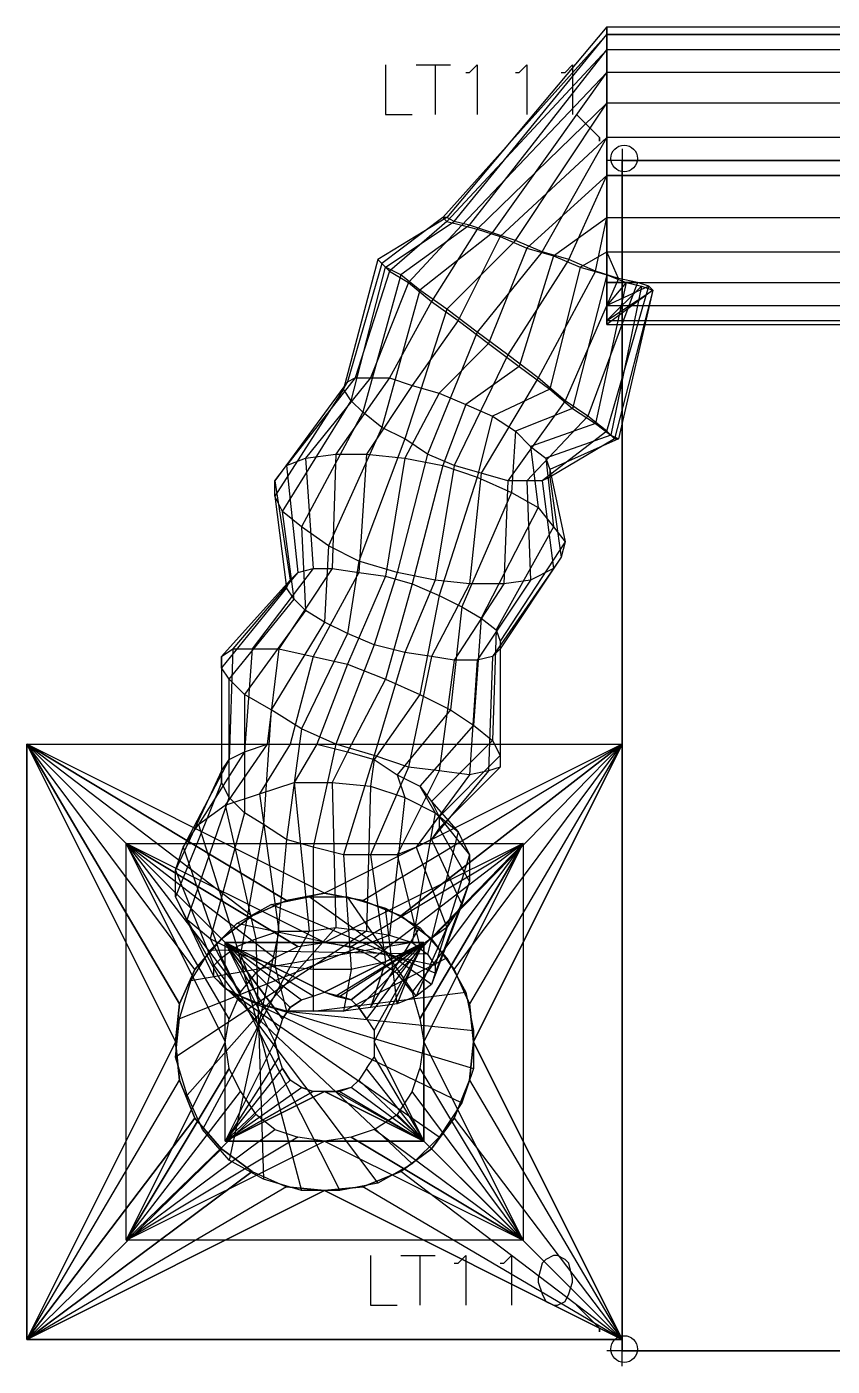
# Model space of a CAD drawing. Header units: metres. Extents: x 114 to 218, y 8 to 180.
# Drawn here: x 190.69 to 193.94, y 120.23 to 125.63 of the extents above; entities that cross this region are included whole.
import ezdxf

# ---------------------------------------------------------------- set-up
doc = ezdxf.new("R2010")
doc.units = ezdxf.units.M
doc.header["$MEASUREMENT"] = 0
for name, color, linetype in [('E-LIGHT', 7, 'Continuous'), ('E-LIGHT-CLRANCE', 7, 'Continuous'), ('E-TFP-LIGHT', 7, 'Continuous'), ('M-SA2S-ADist', 7, 'Continuous'), ('M-SA2S-Flex', 7, 'Continuous'), ('M-SA2S-Round', 7, 'Continuous')]:
    doc.layers.add(name, color=color, linetype=linetype)

msp = doc.modelspace()

# ---------------------------------------------------------------- linework, layer by layer
at = {"layer": 'E-LIGHT', "color": 5, "true_color": 0x0000ff}
for points in [[(195.4914, 120.2953), (193.0919, 120.2953), (193.0919, 125.0944), (195.4914, 125.0944), (193.0919, 125.0944), (193.0919, 120.2953), (195.4914, 120.2953)], [(193.0919, 125.0944), (193.0919, 125.0944)], [(193.0919, 125.0944), (193.0919, 125.0944)], [(193.0919, 120.2953), (193.0919, 120.2953)], [(193.0919, 120.2953), (193.0919, 120.2953)]]:
    msp.add_lwpolyline(points, dxfattribs=at)
at = {"layer": 'E-LIGHT-CLRANCE', "color": 150, "true_color": 0x007fff}
for points in [[(195.4914, 120.2953), (193.0919, 120.2953), (193.0919, 125.0944), (195.4914, 125.0944), (193.0919, 125.0944), (193.0919, 120.2953), (195.4914, 120.2953)], [(193.0919, 125.0944), (193.0919, 125.0944)], [(193.0919, 125.0944), (193.0919, 125.0944)], [(193.0919, 120.2953), (193.0919, 120.2953)], [(193.0919, 120.2953), (193.0919, 120.2953)]]:
    msp.add_lwpolyline(points, dxfattribs=at)
at = {"layer": 'E-TFP-LIGHT', "color": 5, "true_color": 0x0000ff}
for points in [[(192.1382, 125.479), (192.1382, 125.279), (192.2459, 125.279)], [(192.2613, 125.479), (192.3997, 125.479)], [(192.3382, 125.479), (192.3382, 125.279)], [(192.4612, 125.4482), (192.4766, 125.4482), (192.5074, 125.479), (192.5074, 125.279)], [(192.6612, 125.4482), (192.6766, 125.4482), (192.7073, 125.479), (192.7073, 125.279)], [(192.8458, 125.4482), (192.8612, 125.4482), (192.8919, 125.479), (192.8919, 125.279)], [(192.9996, 125.1867), (192.9073, 125.279)], [(192.9996, 125.1867), (192.9996, 125.1713), (192.9996, 125.1713), (192.9996, 125.1867), (192.9996, 125.1867)], [(193.0919, 125.1406), (193.0919, 125.0944), (193.138, 125.0944)], [(193.0919, 125.0329), (193.0919, 125.0944), (193.0303, 125.0944)], [(193.0919, 125.0944), (193.0919, 125.0944)], [(193.0919, 125.0944), (193.0919, 125.0944)], [(193.138, 125.0944), (193.138, 125.0944)], [(192.0767, 120.6799), (192.0767, 120.4799), (192.1844, 120.4799)], [(192.1997, 120.6799), (192.3382, 120.6799)], [(192.2766, 120.6799), (192.2766, 120.4799)], [(192.4151, 120.6491), (192.4305, 120.6491), (192.4612, 120.6799), (192.4612, 120.4799)], [(192.5997, 120.6491), (192.6151, 120.6491), (192.6458, 120.6799), (192.6458, 120.4799)], [(192.815, 120.6799), (192.7842, 120.6645), (192.7689, 120.6491), (192.7535, 120.5876), (192.7535, 120.5722), (192.7689, 120.526), (192.7842, 120.4953), (192.815, 120.4799), (192.8304, 120.4799), (192.8612, 120.4953), (192.8765, 120.526), (192.8919, 120.5722), (192.8919, 120.5876), (192.8765, 120.6491), (192.8612, 120.6645), (192.8304, 120.6799), (192.815, 120.6799)], [(192.9996, 120.3876), (192.9073, 120.4799)], [(192.9996, 120.3876), (192.9996, 120.3722), (192.9996, 120.3722), (192.9996, 120.3876), (192.9996, 120.3876)], [(193.0919, 120.2338), (193.0919, 120.2953), (193.0303, 120.2953)], [(193.0919, 120.3415), (193.0919, 120.2953), (193.138, 120.2953)], [(193.0919, 120.2953), (193.0919, 120.2953)], [(193.0919, 120.2953), (193.0919, 120.2953)], [(193.138, 120.2953), (193.138, 120.2953)]]:
    msp.add_lwpolyline(points, dxfattribs=at)
for centre in [(193.0996, 125.1021), (193.0996, 120.303)]:
    msp.add_circle(centre, 0.0538, dxfattribs=at)
at = {"layer": 'M-SA2S-ADist', "color": 3, "true_color": 0x00ff00}
for points in [[(190.6923, 122.741), (190.6923, 120.3415), (193.0919, 120.3415), (190.6923, 120.3415), (190.6923, 122.741), (193.0919, 122.741), (193.0919, 120.3415)], [(191.8921, 122.1411), (190.6923, 122.741), (193.0919, 122.741), (191.8921, 122.1411)], [(190.6923, 122.741), (191.2922, 121.5412)], [(193.0919, 122.741), (192.492, 121.5412), (193.0919, 120.3415), (191.8921, 120.9414), (190.6923, 120.3415), (191.8921, 120.9414), (193.0919, 120.3415)], [(193.0919, 122.741), (191.8921, 122.1411), (190.6923, 122.741), (191.2922, 121.5412), (190.6923, 120.3415)], [(191.2922, 121.5412), (190.6923, 120.3415), (191.3076, 121.3874), (191.2922, 121.5412), (191.3076, 121.6951), (190.6923, 122.741), (191.7383, 122.1104), (191.8921, 122.1411), (192.0459, 122.1104), (193.0919, 122.741), (192.4766, 121.6951), (192.492, 121.5412), (192.4766, 121.3874), (193.0919, 120.3415)], [(191.3076, 121.6951), (191.3691, 121.8335), (190.6923, 122.741)], [(191.3691, 121.8335), (190.6923, 122.741), (191.3076, 121.6951)], [(191.7383, 122.1104), (190.6923, 122.741), (191.5999, 122.0488)], [(191.5999, 122.0488), (191.4768, 121.9566), (190.6923, 122.741), (191.5999, 122.0488)], [(191.4768, 121.9566), (190.6923, 122.741)], [(190.6923, 122.741), (190.6923, 122.741)], [(190.6923, 122.741), (190.6923, 122.741)], [(192.0459, 122.1104), (193.0919, 122.741)], [(192.4151, 121.8335), (192.3228, 121.9566), (192.1997, 122.0488), (193.0919, 122.741), (192.3228, 121.9566)], [(193.0919, 122.741), (192.1997, 122.0488)], [(192.4151, 121.8335), (193.0919, 122.741), (192.3228, 121.9566)], [(192.4766, 121.6951), (192.4151, 121.8335), (193.0919, 122.741)], [(193.0919, 122.741), (192.4766, 121.6951)], [(192.492, 121.5412), (193.0919, 122.741), (193.0919, 120.3415), (192.492, 121.5412)], [(193.0919, 122.741), (193.0919, 122.741)], [(193.0919, 122.741), (193.0919, 122.741)], [(191.4922, 121.5412), (191.0923, 120.7414), (191.0923, 122.3411), (191.4922, 121.5412)], [(191.8921, 121.9412), (191.0923, 122.3411), (192.692, 122.3411), (191.8921, 121.9412)], [(192.692, 120.7414), (191.0923, 120.7414), (191.0923, 122.3411), (192.692, 122.3411), (192.692, 120.7414)], [(191.5076, 121.4336), (191.4922, 121.5412), (191.5076, 121.6335), (191.0923, 122.3411), (191.5537, 121.7412), (191.5076, 121.6335)], [(191.5537, 121.7412), (191.6152, 121.8181), (191.0923, 122.3411), (191.6922, 121.8796), (191.6152, 121.8181)], [(191.6922, 121.8796), (191.7844, 121.9258), (191.0923, 122.3411)], [(191.6922, 121.8796), (191.6152, 121.8181), (191.0923, 122.3411), (191.6922, 121.8796), (191.7844, 121.9258), (191.8921, 121.9412), (191.0923, 122.3411), (191.7844, 121.9258), (191.8921, 121.9412)], [(191.5537, 121.7412), (191.5076, 121.6335), (191.0923, 122.3411), (191.5537, 121.7412), (191.6152, 121.8181)], [(191.0923, 122.3411), (191.4922, 121.5412), (191.5076, 121.6335)], [(191.0923, 122.3411), (191.0923, 122.3411)], [(191.0923, 122.3411), (191.0923, 122.3411)], [(191.8921, 121.9412), (191.9998, 121.9258), (192.692, 122.3411), (192.0921, 121.8796), (191.9998, 121.9258)], [(192.692, 122.3411), (191.8921, 121.9412), (191.9998, 121.9258)], [(192.0921, 121.8796), (191.9998, 121.9258), (192.692, 122.3411), (192.0921, 121.8796), (192.1844, 121.8181)], [(192.0921, 121.8796), (192.1844, 121.8181), (192.692, 122.3411), (192.2459, 121.7412), (192.1844, 121.8181)], [(192.2459, 121.7412), (192.1844, 121.8181), (192.692, 122.3411), (192.2459, 121.7412), (192.2766, 121.6335)], [(192.2459, 121.7412), (192.2766, 121.6335), (192.692, 122.3411)], [(192.292, 121.5412), (192.692, 122.3411), (192.2766, 121.6335), (192.292, 121.5412)], [(192.292, 121.5412), (192.692, 122.3411), (192.692, 120.7414), (192.292, 121.5412)], [(192.692, 122.3411), (192.692, 122.3411)], [(192.692, 122.3411), (192.692, 122.3411)], [(191.8921, 122.1411), (191.7383, 122.1104), (191.8921, 122.1411)], [(192.0459, 122.1104), (191.8921, 122.1411), (192.0459, 122.1104)], [(191.8921, 122.1411), (191.8921, 122.1411)], [(191.8921, 122.1411), (191.8921, 122.1411)], [(191.8921, 122.1411), (191.8921, 122.1411)], [(191.7383, 122.1104), (191.5999, 122.0488), (191.7383, 122.1104)], [(191.7383, 122.1104), (191.5999, 122.0488)], [(191.7383, 122.1104), (191.7383, 122.1104)], [(191.7383, 122.1104), (191.7383, 122.1104)], [(191.7383, 122.1104), (191.7383, 122.1104)], [(192.1997, 122.0488), (192.0459, 122.1104), (192.1997, 122.0488)], [(192.1997, 122.0488), (192.0459, 122.1104)], [(192.0459, 122.1104), (192.0459, 122.1104)], [(192.0459, 122.1104), (192.0459, 122.1104)], [(192.0459, 122.1104), (192.0459, 122.1104)], [(191.5999, 122.0488), (191.4768, 121.9566), (191.5999, 122.0488)], [(191.5999, 122.0488), (191.5999, 122.0488)], [(191.5999, 122.0488), (191.5999, 122.0488)], [(191.5999, 122.0488), (191.5999, 122.0488)], [(192.3228, 121.9566), (192.1997, 122.0488), (192.3228, 121.9566)], [(192.1997, 122.0488), (192.1997, 122.0488)], [(192.1997, 122.0488), (192.1997, 122.0488)], [(192.1997, 122.0488), (192.1997, 122.0488)], [(191.4768, 121.9566), (191.3691, 121.8335), (191.4768, 121.9566)], [(191.4768, 121.9566), (191.3691, 121.8335)], [(191.4768, 121.9566), (191.4768, 121.9566)], [(191.4768, 121.9566), (191.4768, 121.9566)], [(191.4768, 121.9566), (191.4768, 121.9566)], [(191.7075, 121.4797), (191.6922, 121.5412), (191.7075, 121.5874), (191.4922, 121.9412), (191.7229, 121.6335), (191.7075, 121.5874)], [(191.7229, 121.6335), (191.7537, 121.6797), (191.4922, 121.9412), (191.7998, 121.7104), (191.7537, 121.6797)], [(191.7998, 121.7104), (191.846, 121.7258), (191.4922, 121.9412)], [(191.4922, 121.1413), (192.292, 121.1413), (192.0921, 121.5412), (192.292, 121.9412), (191.8921, 121.7412), (191.4922, 121.9412), (191.6922, 121.5412), (191.4922, 121.1413), (191.8921, 121.3413), (192.292, 121.1413), (192.292, 121.9412), (191.4922, 121.9412)], [(192.292, 121.1413), (191.4922, 121.1413), (191.4922, 121.9412), (192.292, 121.9412), (192.292, 121.1413)], [(191.7075, 121.5874), (191.6922, 121.5412), (191.4922, 121.1413), (191.4922, 121.9412), (191.6922, 121.5412), (191.7075, 121.4797), (191.4922, 121.1413), (191.7229, 121.4336), (191.7075, 121.4797)], [(191.7229, 121.6335), (191.7075, 121.5874), (191.4922, 121.9412)], [(191.846, 121.7258), (191.4922, 121.9412), (191.7998, 121.7104)], [(191.4922, 121.9412), (191.7537, 121.6797), (191.7229, 121.6335), (191.4922, 121.9412)], [(191.4922, 121.9412), (191.8921, 121.7412), (192.292, 121.9412), (192.0921, 121.5412), (192.292, 121.1413), (191.8921, 121.3413), (191.4922, 121.1413), (191.846, 121.3413)], [(191.4922, 121.9412), (191.4922, 121.9412)], [(191.4922, 121.9412), (191.4922, 121.9412)], [(191.7844, 121.9258), (191.7844, 121.9258)], [(191.7844, 121.9258), (191.7844, 121.9258)], [(191.846, 121.7258), (191.8921, 121.7412), (191.9536, 121.7258), (192.292, 121.9412), (191.9998, 121.7104), (191.9536, 121.7258)], [(191.8921, 121.9412), (191.8921, 121.9412)], [(191.8921, 121.9412), (191.8921, 121.9412)], [(192.0305, 121.6797), (191.9998, 121.7104), (192.292, 121.9412), (191.9382, 121.7258)], [(191.9998, 121.7104), (192.0305, 121.6797), (192.292, 121.9412), (192.0613, 121.6335), (192.0305, 121.6797)], [(191.9998, 121.9258), (191.9998, 121.9258)], [(191.9998, 121.9258), (191.9998, 121.9258)], [(192.0921, 121.5874), (192.292, 121.9412), (192.0305, 121.6797)], [(192.0613, 121.6335), (192.0921, 121.5874), (192.292, 121.9412)], [(192.292, 121.9412), (192.0613, 121.6335)], [(192.292, 121.9412), (192.292, 121.9412)], [(192.292, 121.9412), (192.292, 121.9412)], [(192.4151, 121.8335), (192.3228, 121.9566), (192.4151, 121.8335)], [(192.3228, 121.9566), (192.3228, 121.9566)], [(192.3228, 121.9566), (192.3228, 121.9566)], [(192.3228, 121.9566), (192.3228, 121.9566)], [(191.6922, 121.8796), (191.6922, 121.8796)], [(191.6922, 121.8796), (191.6922, 121.8796)], [(192.0921, 121.8796), (192.0921, 121.8796)], [(192.0921, 121.8796), (192.0921, 121.8796)], [(191.3691, 121.8335), (191.3076, 121.6951), (191.3691, 121.8335)], [(191.3691, 121.8335), (191.3691, 121.8335)], [(191.3691, 121.8335), (191.3691, 121.8335)], [(191.3691, 121.8335), (191.3691, 121.8335)], [(191.6152, 121.8181), (191.6152, 121.8181)], [(191.6152, 121.8181), (191.6152, 121.8181)], [(192.1844, 121.8181), (192.1844, 121.8181)], [(192.1844, 121.8181), (192.1844, 121.8181)], [(192.4766, 121.6951), (192.4151, 121.8335), (192.4766, 121.6951)], [(192.4151, 121.8335), (192.4151, 121.8335)], [(192.4151, 121.8335), (192.4151, 121.8335)], [(192.4151, 121.8335), (192.4151, 121.8335)], [(191.3076, 121.6951), (191.2922, 121.5412), (191.3076, 121.3874), (191.3691, 121.2336), (191.4768, 121.1105), (191.5999, 121.0183), (191.7383, 120.9567), (191.8921, 120.9414)], [(191.3076, 121.6951), (191.2922, 121.5412), (191.3076, 121.3874)], [(191.3076, 121.6951), (191.3076, 121.6951)], [(191.3076, 121.6951), (191.3076, 121.6951)], [(191.3076, 121.6951), (191.3076, 121.6951)], [(191.5537, 121.7412), (191.5537, 121.7412)], [(191.5537, 121.7412), (191.5537, 121.7412)], [(191.7537, 121.6797), (191.7998, 121.7104), (191.846, 121.7258), (191.8921, 121.7412), (191.9382, 121.7258), (191.9998, 121.7104)], [(191.7998, 121.7104), (191.7998, 121.7104)], [(191.7998, 121.7104), (191.7998, 121.7104)], [(191.846, 121.7258), (191.846, 121.7258)], [(191.846, 121.7258), (191.846, 121.7258)], [(191.8921, 121.7412), (191.8921, 121.7412)], [(191.8921, 121.7412), (191.8921, 121.7412)], [(191.9382, 121.7258), (191.9382, 121.7258)], [(191.9536, 121.7258), (191.9536, 121.7258)], [(191.9998, 121.7104), (191.9998, 121.7104)], [(191.9998, 121.7104), (191.9998, 121.7104)], [(192.2459, 121.7412), (192.2459, 121.7412)], [(192.2459, 121.7412), (192.2459, 121.7412)], [(192.492, 121.5412), (192.4766, 121.6951), (192.492, 121.5412)], [(192.4766, 121.6951), (192.4766, 121.6951)], [(192.4766, 121.6951), (192.4766, 121.6951)], [(192.4766, 121.6951), (192.4766, 121.6951)], [(191.7537, 121.6797), (191.7537, 121.6797)], [(191.7537, 121.6797), (191.7537, 121.6797)], [(192.0305, 121.6797), (192.0613, 121.6335), (192.0921, 121.5874), (192.0921, 121.5412), (192.0921, 121.4797)], [(192.0305, 121.6797), (192.0305, 121.6797)], [(192.0305, 121.6797), (192.0305, 121.6797)], [(191.5076, 121.6335), (191.5076, 121.6335)], [(191.5076, 121.6335), (191.5076, 121.6335)], [(191.7075, 121.5874), (191.7075, 121.5874)], [(191.7075, 121.5874), (191.7075, 121.5874)], [(191.7229, 121.6335), (191.7229, 121.6335)], [(191.7229, 121.6335), (191.7229, 121.6335)], [(192.0613, 121.6335), (192.0613, 121.6335)], [(192.0613, 121.6335), (192.0613, 121.6335)], [(192.0921, 121.5874), (192.0921, 121.5412), (192.0921, 121.4797), (192.292, 121.1413), (192.0613, 121.4336), (192.0921, 121.4797)], [(192.0921, 121.5874), (192.0921, 121.5874)], [(192.0921, 121.5874), (192.0921, 121.5874)], [(192.2766, 121.6335), (192.292, 121.5412), (192.2766, 121.4336), (192.692, 120.7414), (192.2459, 121.3413), (192.2766, 121.4336)], [(192.2766, 121.6335), (192.2766, 121.6335)], [(192.2766, 121.6335), (192.2766, 121.6335)], [(191.4922, 121.5412), (191.0923, 120.7414), (191.5076, 121.4336), (191.4922, 121.5412)], [(191.2922, 121.5412), (191.2922, 121.5412)], [(191.2922, 121.5412), (191.2922, 121.5412)], [(191.2922, 121.5412), (191.2922, 121.5412)], [(191.2922, 121.5412), (191.2922, 121.5412)], [(191.4922, 121.5412), (191.4922, 121.5412)], [(191.4922, 121.5412), (191.4922, 121.5412)], [(191.6922, 121.5412), (191.6922, 121.5412)], [(191.6922, 121.5412), (191.6922, 121.5412)], [(192.0921, 121.5412), (192.0921, 121.5412)], [(192.0921, 121.5412), (192.0921, 121.5412)], [(192.692, 120.7414), (192.292, 121.5412), (192.2766, 121.4336)], [(192.292, 121.5412), (192.292, 121.5412)], [(192.292, 121.5412), (192.292, 121.5412)], [(192.4766, 121.3874), (192.492, 121.5412), (192.4766, 121.3874)], [(192.492, 121.5412), (192.492, 121.5412)], [(192.492, 121.5412), (192.492, 121.5412)], [(192.492, 121.5412), (192.492, 121.5412)], [(191.7229, 121.4336), (191.7075, 121.4797), (191.4922, 121.1413)], [(191.7075, 121.4797), (191.7075, 121.4797)], [(191.7075, 121.4797), (191.7075, 121.4797)], [(192.0613, 121.4336), (192.0921, 121.4797), (192.292, 121.1413), (192.0613, 121.4336)], [(192.0921, 121.4797), (192.0921, 121.4797)], [(192.0921, 121.4797), (192.0921, 121.4797)], [(191.5537, 121.3413), (191.5076, 121.4336), (191.0923, 120.7414)], [(191.5537, 121.3413), (191.6152, 121.249), (191.0923, 120.7414), (191.5537, 121.3413), (191.5076, 121.4336)], [(191.7998, 121.3567), (191.7537, 121.3874), (191.4922, 121.1413), (191.7229, 121.4336), (191.7537, 121.3874)], [(191.5076, 121.4336), (191.5076, 121.4336)], [(191.5076, 121.4336), (191.5076, 121.4336)], [(191.8921, 121.3413), (191.846, 121.3413), (191.7998, 121.3567), (191.7537, 121.3874), (191.7229, 121.4336)], [(191.7229, 121.4336), (191.7229, 121.4336)], [(191.7229, 121.4336), (191.7229, 121.4336)], [(192.0613, 121.4336), (192.0305, 121.3874), (191.9998, 121.3567), (191.9382, 121.3413)], [(192.0613, 121.4336), (192.0305, 121.3874), (192.292, 121.1413)], [(192.0613, 121.4336), (192.0613, 121.4336)], [(192.0613, 121.4336), (192.0613, 121.4336)], [(192.2459, 121.3413), (192.2766, 121.4336), (192.692, 120.7414), (192.2459, 121.3413), (192.1844, 121.249)], [(192.2766, 121.4336), (192.2766, 121.4336)], [(192.2766, 121.4336), (192.2766, 121.4336)], [(191.3076, 121.3874), (191.3691, 121.2336), (190.6923, 120.3415)], [(191.5999, 121.0183), (190.6923, 120.3415), (191.3076, 121.3874)], [(191.4768, 121.1105), (191.3691, 121.2336), (191.3076, 121.3874)], [(191.3076, 121.3874), (191.3076, 121.3874)], [(191.3076, 121.3874), (191.3076, 121.3874)], [(191.3076, 121.3874), (191.3076, 121.3874)], [(191.7537, 121.3874), (191.4922, 121.1413), (191.7998, 121.3567)], [(191.7537, 121.3874), (191.7537, 121.3874)], [(191.7537, 121.3874), (191.7537, 121.3874)], [(192.0305, 121.3874), (191.9998, 121.3567)], [(192.292, 121.1413), (192.0305, 121.3874)], [(192.0305, 121.3874), (192.0305, 121.3874)], [(192.0305, 121.3874), (192.0305, 121.3874)], [(192.4766, 121.3874), (193.0919, 120.3415), (192.0459, 120.9567)], [(192.4151, 121.2336), (192.4766, 121.3874), (192.4151, 121.2336)], [(192.4151, 121.2336), (192.4766, 121.3874)], [(192.4766, 121.3874), (192.4766, 121.3874)], [(192.4766, 121.3874), (192.4766, 121.3874)], [(192.4766, 121.3874), (192.4766, 121.3874)], [(191.6922, 121.1875), (191.6152, 121.249), (191.0923, 120.7414), (191.5537, 121.3413), (191.6152, 121.249)], [(191.9536, 121.3413), (191.8921, 121.3413), (191.846, 121.3413), (191.4922, 121.1413), (191.7998, 121.3567), (191.846, 121.3413)], [(191.5537, 121.3413), (191.5537, 121.3413)], [(191.5537, 121.3413), (191.5537, 121.3413)], [(191.7998, 121.3567), (191.7998, 121.3567)], [(191.7998, 121.3567), (191.7998, 121.3567)], [(191.846, 121.3413), (191.846, 121.3413)], [(191.846, 121.3413), (191.846, 121.3413)], [(191.8921, 121.3413), (191.9382, 121.3413), (192.292, 121.1413), (191.9998, 121.3567)], [(191.8921, 121.3413), (191.8921, 121.3413)], [(191.8921, 121.3413), (191.8921, 121.3413)], [(191.9382, 121.3413), (191.9382, 121.3413)], [(191.9536, 121.3413), (192.292, 121.1413), (191.9998, 121.3567), (191.9536, 121.3413)], [(191.9536, 121.3413), (191.9536, 121.3413)], [(191.9998, 121.3567), (191.9998, 121.3567)], [(191.9998, 121.3567), (191.9998, 121.3567)], [(192.2459, 121.3413), (192.1844, 121.249), (192.692, 120.7414), (192.0921, 121.1875), (192.1844, 121.249)], [(192.2459, 121.3413), (192.2459, 121.3413)], [(192.2459, 121.3413), (192.2459, 121.3413)], [(190.6923, 120.3415), (191.3691, 121.2336)], [(191.3691, 121.2336), (191.4768, 121.1105), (190.6923, 120.3415), (191.5999, 121.0183), (191.4768, 121.1105)], [(191.6922, 121.1875), (191.7844, 121.1567), (191.0923, 120.7414), (191.6922, 121.1875), (191.6152, 121.249)], [(191.3691, 121.2336), (191.3691, 121.2336)], [(191.3691, 121.2336), (191.3691, 121.2336)], [(191.3691, 121.2336), (191.3691, 121.2336)], [(191.3691, 121.2336), (191.3691, 121.2336)], [(191.6152, 121.249), (191.6152, 121.249)], [(191.6152, 121.249), (191.6152, 121.249)], [(192.0921, 121.1875), (192.1844, 121.249), (192.692, 120.7414), (192.0921, 121.1875), (191.9998, 121.1567)], [(192.1844, 121.249), (192.1844, 121.249)], [(192.1844, 121.249), (192.1844, 121.249)], [(192.4151, 121.2336), (193.0919, 120.3415), (192.1997, 121.0183)], [(192.3228, 121.1105), (192.4151, 121.2336), (192.3228, 121.1105)], [(192.3228, 121.1105), (192.4151, 121.2336), (193.0919, 120.3415)], [(192.4151, 121.2336), (192.4151, 121.2336)], [(192.4151, 121.2336), (192.4151, 121.2336)], [(192.4151, 121.2336), (192.4151, 121.2336)], [(191.9998, 121.1567), (191.8921, 121.1413), (191.7844, 121.1567), (191.0923, 120.7414), (191.6922, 121.1875), (191.7844, 121.1567)], [(191.0923, 120.7414), (191.8921, 121.1413), (191.7844, 121.1567)], [(191.6922, 121.1875), (191.6922, 121.1875)], [(191.6922, 121.1875), (191.6922, 121.1875)], [(191.7844, 121.1567), (191.7844, 121.1567)], [(191.7844, 121.1567), (191.7844, 121.1567)], [(191.8921, 121.1413), (192.692, 120.7414), (191.9998, 121.1567), (191.8921, 121.1413)], [(192.0921, 121.1875), (191.9998, 121.1567), (192.692, 120.7414)], [(191.9998, 121.1567), (191.9998, 121.1567)], [(191.9998, 121.1567), (191.9998, 121.1567)], [(192.0921, 121.1875), (192.0921, 121.1875)], [(192.0921, 121.1875), (192.0921, 121.1875)], [(191.4768, 121.1105), (190.6923, 120.3415)], [(191.8921, 121.1413), (192.692, 120.7414), (191.0923, 120.7414), (191.8921, 121.1413)], [(191.4768, 121.1105), (191.5999, 121.0183), (191.7383, 120.9567), (191.8921, 120.9414)], [(191.4768, 121.1105), (191.4768, 121.1105)], [(191.4768, 121.1105), (191.4768, 121.1105)], [(191.4768, 121.1105), (191.4768, 121.1105)], [(191.4922, 121.1413), (191.4922, 121.1413)], [(191.4922, 121.1413), (191.4922, 121.1413)], [(191.8921, 121.1413), (191.8921, 121.1413)], [(191.8921, 121.1413), (191.8921, 121.1413)], [(192.1997, 121.0183), (192.3228, 121.1105), (192.1997, 121.0183)], [(192.1997, 121.0183), (192.3228, 121.1105), (193.0919, 120.3415), (192.1997, 121.0183)], [(192.292, 121.1413), (192.292, 121.1413)], [(192.292, 121.1413), (192.292, 121.1413)], [(192.3228, 121.1105), (193.0919, 120.3415)], [(192.3228, 121.1105), (192.3228, 121.1105)], [(192.3228, 121.1105), (192.3228, 121.1105)], [(192.3228, 121.1105), (192.3228, 121.1105)], [(191.5999, 121.0183), (191.7383, 120.9567)], [(191.5999, 121.0183), (191.5999, 121.0183)], [(191.5999, 121.0183), (191.5999, 121.0183)], [(191.5999, 121.0183), (191.5999, 121.0183)], [(192.0459, 120.9567), (192.1997, 121.0183), (192.0459, 120.9567)], [(192.1997, 121.0183), (192.0459, 120.9567)], [(192.1997, 121.0183), (192.1997, 121.0183)], [(192.1997, 121.0183), (192.1997, 121.0183)], [(192.1997, 121.0183), (192.1997, 121.0183)], [(193.0919, 120.3415), (192.0459, 120.9567), (191.8921, 120.9414), (191.7383, 120.9567), (190.6923, 120.3415)], [(191.7383, 120.9567), (190.6923, 120.3415)], [(191.7383, 120.9567), (191.7383, 120.9567)], [(191.7383, 120.9567), (191.7383, 120.9567)], [(191.7383, 120.9567), (191.7383, 120.9567)], [(191.8921, 120.9414), (192.0459, 120.9567), (191.8921, 120.9414)], [(191.8921, 120.9414), (191.8921, 120.9414)], [(191.8921, 120.9414), (191.8921, 120.9414)], [(191.8921, 120.9414), (191.8921, 120.9414)], [(192.0459, 120.9567), (192.0459, 120.9567)], [(192.0459, 120.9567), (192.0459, 120.9567)], [(192.0459, 120.9567), (192.0459, 120.9567)], [(191.0923, 120.7414), (191.0923, 120.7414)], [(191.0923, 120.7414), (191.0923, 120.7414)], [(192.692, 120.7414), (192.692, 120.7414)], [(192.692, 120.7414), (192.692, 120.7414)], [(190.6923, 120.3415), (190.6923, 120.3415)], [(190.6923, 120.3415), (190.6923, 120.3415)], [(193.0919, 120.3415), (193.0919, 120.3415)], [(193.0919, 120.3415), (193.0919, 120.3415)]]:
    msp.add_lwpolyline(points, dxfattribs=at)
at = {"layer": 'M-SA2S-Flex', "color": 5, "true_color": 0x0000ff}
for points in [[(192.3689, 124.8637), (193.0303, 125.602)], [(193.0303, 125.6328), (192.3843, 124.8637)], [(192.4151, 124.8483), (193.0303, 125.602)], [(193.0303, 124.8637), (193.0303, 124.7253), (193.0303, 124.6022), (193.0303, 124.5099), (193.0303, 124.4484), (193.0303, 124.433), (193.0303, 124.4484), (193.0303, 124.5099), (193.0303, 124.6022), (193.0303, 124.7253), (193.0303, 124.8637), (193.0303, 125.0329), (193.0303, 125.1867), (193.0303, 125.3251), (193.0303, 125.4482), (193.0303, 125.5405), (193.0303, 125.602), (193.0303, 125.6328), (193.0303, 125.602), (193.0303, 125.5405), (193.0303, 125.4482), (193.0303, 125.3251), (193.0303, 125.1867), (193.0303, 125.0329), (193.0303, 124.8637)], [(193.0303, 125.6328), (193.0303, 125.6328)], [(193.0303, 125.602), (193.0303, 125.602)], [(193.0303, 125.602), (193.0303, 125.602)], [(192.3843, 124.8483), (193.0303, 125.5405)], [(192.4766, 124.8329), (193.0303, 125.5405)], [(193.0303, 125.5405), (193.0303, 125.5405)], [(193.0303, 125.5405), (193.0303, 125.5405)], [(192.4459, 124.8329), (193.0303, 125.4482)], [(192.5689, 124.8022), (193.0303, 125.4482)], [(193.0303, 125.4482), (193.0303, 125.4482)], [(193.0303, 125.4482), (193.0303, 125.4482)], [(192.5074, 124.8175), (193.0303, 125.3251)], [(192.6612, 124.7714), (193.0303, 125.3251)], [(193.0303, 125.3251), (193.0303, 125.3251)], [(193.0303, 125.3251), (193.0303, 125.3251)], [(192.5997, 124.7868), (193.0303, 125.1867)], [(192.7689, 124.7253), (193.0303, 125.1867)], [(193.0303, 125.1867), (193.0303, 125.1867)], [(193.0303, 125.1867), (193.0303, 125.1867)], [(192.7073, 124.7406), (193.0303, 125.0329)], [(192.8765, 124.6945), (193.0303, 125.0329)], [(193.0303, 125.0329), (193.0303, 125.0329)], [(193.0303, 125.0329), (193.0303, 125.0329)], [(192.1382, 124.6637), (192.4151, 124.8483), (192.3843, 124.8637), (192.1075, 124.6945), (192.1228, 124.6791), (191.9844, 124.2023)], [(192.3843, 124.8637), (192.3689, 124.8637), (192.1228, 124.6791)], [(192.3689, 124.8637), (192.3843, 124.8483), (192.1536, 124.6484)], [(192.5689, 124.8022), (192.4766, 124.8329), (192.1997, 124.633)], [(192.3843, 124.8483), (192.4459, 124.8329), (192.2305, 124.6022)], [(192.4459, 124.8329), (192.5074, 124.8175), (192.3228, 124.5253)], [(192.3689, 124.8637), (192.3689, 124.8637)], [(192.3843, 124.8637), (192.3843, 124.8637)], [(192.3843, 124.8483), (192.3843, 124.8483)], [(192.4766, 124.8329), (192.4151, 124.8483)], [(192.4151, 124.8483), (192.4151, 124.8483)], [(192.4459, 124.8329), (192.4459, 124.8329)], [(192.4766, 124.8329), (192.4766, 124.8329)], [(192.815, 124.7099), (193.0303, 124.8637)], [(192.9842, 124.6484), (193.0303, 124.8637)], [(193.0303, 124.8637), (193.0303, 124.8637)], [(193.0303, 124.8637), (193.0303, 124.8637)], [(192.6612, 124.7714), (192.5689, 124.8022), (192.2766, 124.5714)], [(192.7689, 124.7253), (192.6612, 124.7714), (192.3843, 124.4945)], [(192.5074, 124.8175), (192.5997, 124.7868), (192.4305, 124.4484)], [(192.5074, 124.8175), (192.5074, 124.8175)], [(192.5997, 124.7868), (192.7073, 124.7406), (192.5535, 124.3561)], [(192.5689, 124.8022), (192.5689, 124.8022)], [(192.5997, 124.7868), (192.5997, 124.7868)], [(192.6612, 124.7714), (192.6612, 124.7714)], [(192.8765, 124.6945), (192.7689, 124.7253), (192.5074, 124.4022)], [(192.7073, 124.7406), (192.815, 124.7099), (192.6766, 124.2638)], [(192.7073, 124.7406), (192.7073, 124.7406)], [(192.7689, 124.7253), (192.7689, 124.7253)], [(192.9227, 124.6637), (193.0303, 124.7253)], [(193.0765, 124.6176), (193.0303, 124.7253)], [(193.0303, 124.7253), (193.0303, 124.7253)], [(193.0303, 124.7253), (193.0303, 124.7253)], [(191.9998, 124.1254), (192.1382, 124.6637), (192.1075, 124.6945), (191.969, 124.1715), (191.9844, 124.2023), (191.6922, 123.8024)], [(192.1228, 124.6791), (192.1536, 124.6484), (192.0152, 124.2177)], [(192.1075, 124.6945), (192.1075, 124.6945)], [(192.1228, 124.6791), (192.1228, 124.6791)], [(192.1997, 124.633), (192.1382, 124.6637)], [(192.1382, 124.6637), (192.1382, 124.6637)], [(192.9842, 124.6484), (192.8765, 124.6945), (192.6304, 124.31)], [(192.815, 124.7099), (192.9227, 124.6637), (192.7996, 124.1715)], [(192.815, 124.7099), (192.815, 124.7099)], [(192.8765, 124.6945), (192.8765, 124.6945)], [(192.9227, 124.6637), (193.0303, 124.633), (192.8919, 124.0946)], [(192.9227, 124.6637), (192.9227, 124.6637)], [(192.2766, 124.5714), (192.1997, 124.633), (192.0459, 124.0792)], [(192.1536, 124.6484), (192.2305, 124.6022), (192.0767, 124.2177)], [(192.1536, 124.6484), (192.1536, 124.6484)], [(192.1997, 124.633), (192.1997, 124.633)], [(193.0765, 124.6176), (192.9842, 124.6484), (192.7535, 124.2177)], [(193.1534, 124.6022), (193.0765, 124.6176), (192.8612, 124.1254)], [(192.9842, 124.6484), (192.9842, 124.6484)], [(193.0303, 124.633), (193.1073, 124.6022), (192.9842, 124.0331)], [(193.0303, 124.633), (193.0303, 124.6022)], [(193.0303, 124.633), (193.0303, 124.633)], [(193.0765, 124.6176), (193.0765, 124.6176)], [(192.3843, 124.4945), (192.2766, 124.5714), (192.1228, 124.0177)], [(192.2305, 124.6022), (192.3228, 124.5253), (192.1536, 124.2177)], [(192.2305, 124.6022), (192.2305, 124.6022)], [(192.2766, 124.5714), (192.2766, 124.5714)], [(193.1996, 124.5868), (193.1534, 124.6022), (192.9534, 124.0638)], [(193.1073, 124.6022), (193.0303, 124.5099)], [(193.1534, 124.6022), (193.0303, 124.6022)], [(193.0303, 124.6022), (193.0303, 124.6022)], [(193.0303, 124.6022), (193.0303, 124.6022)], [(193.1688, 124.5868), (193.0303, 124.4484), (193.2149, 124.5714), (193.0303, 124.433)], [(193.1996, 124.5868), (193.0303, 124.5099)], [(193.0303, 124.0023), (193.1996, 124.5868), (193.2149, 124.5714), (193.0611, 123.9715)], [(193.1073, 124.6022), (193.1688, 124.5868), (193.0457, 123.9869)], [(193.1688, 124.5868), (193.2149, 124.5714), (193.0765, 123.9715)], [(193.1073, 124.6022), (193.1073, 124.6022)], [(193.1534, 124.6022), (193.1534, 124.6022)], [(193.1688, 124.5868), (193.1688, 124.5868)], [(193.1996, 124.5868), (193.1996, 124.5868)], [(193.2149, 124.5714), (193.2149, 124.5714)], [(193.2149, 124.5714), (193.2149, 124.5714)], [(192.3228, 124.5253), (192.4305, 124.4484), (192.2459, 124.1869)], [(192.3228, 124.5253), (192.3228, 124.5253)], [(193.0303, 124.5099), (193.0303, 124.5099)], [(193.0303, 124.5099), (193.0303, 124.5099)], [(192.5074, 124.4022), (192.3843, 124.4945), (192.2151, 123.9715)], [(192.4305, 124.4484), (192.5535, 124.3561), (192.3535, 124.1561)], [(192.3843, 124.4945), (192.3843, 124.4945)], [(192.4305, 124.4484), (192.4305, 124.4484)], [(193.0303, 124.4484), (193.0303, 124.4484)], [(193.0303, 124.4484), (193.0303, 124.4484)], [(192.6304, 124.31), (192.5074, 124.4022), (192.3074, 123.91)], [(192.5074, 124.4022), (192.5074, 124.4022)], [(193.0303, 124.433), (193.0303, 124.433)], [(192.5535, 124.3561), (192.6766, 124.2638), (192.4612, 124.11)], [(192.5535, 124.3561), (192.5535, 124.3561)], [(192.7535, 124.2177), (192.6304, 124.31), (192.4151, 123.8639)], [(192.6304, 124.31), (192.6304, 124.31)], [(192.6766, 124.2638), (192.7996, 124.1715), (192.5689, 124.0638)], [(192.6766, 124.2638), (192.6766, 124.2638)], [(191.9844, 124.2023), (192.0152, 124.2177), (191.7383, 123.8639)], [(192.0152, 124.2177), (192.0767, 124.2177), (191.8152, 123.8946)], [(192.0767, 124.2177), (192.1536, 124.2177), (191.9382, 123.91)], [(191.9844, 124.2023), (191.9844, 124.2023)], [(192.0152, 124.2177), (192.0152, 124.2177)], [(192.1536, 124.2177), (192.2459, 124.1869), (192.0613, 123.91)], [(192.0767, 124.2177), (192.0767, 124.2177)], [(192.1536, 124.2177), (192.1536, 124.2177)], [(192.2459, 124.1869), (192.3535, 124.1561), (192.2151, 123.8946)], [(192.2459, 124.1869), (192.2459, 124.1869)], [(192.8612, 124.1254), (192.7535, 124.2177), (192.5228, 123.8331)], [(192.7535, 124.2177), (192.7535, 124.2177)], [(191.7229, 123.6793), (191.9998, 124.1254), (191.969, 124.1715), (191.6922, 123.7408), (191.6922, 123.8024), (191.7537, 123.4024)], [(191.969, 124.1715), (191.969, 124.1715)], [(192.0459, 124.0792), (191.9998, 124.1254)], [(191.9998, 124.1254), (191.9998, 124.1254)], [(192.3535, 124.1561), (192.4612, 124.11), (192.3689, 123.8639)], [(192.3535, 124.1561), (192.3535, 124.1561)], [(192.9534, 124.0638), (192.8612, 124.1254), (192.6304, 123.8024)], [(192.7996, 124.1715), (192.8919, 124.0946), (192.6612, 124.0023)], [(192.7996, 124.1715), (192.7996, 124.1715)], [(192.8612, 124.1254), (192.8612, 124.1254)], [(192.1228, 124.0177), (192.0459, 124.0792), (191.7998, 123.6178)], [(192.0459, 124.0792), (192.0459, 124.0792)], [(192.4612, 124.11), (192.5689, 124.0638), (192.5074, 123.8177)], [(192.4612, 124.11), (192.4612, 124.11)], [(192.8919, 124.0946), (192.9842, 124.0331), (192.7227, 123.9408)], [(192.8919, 124.0946), (192.8919, 124.0946)], [(192.2151, 123.9715), (192.1228, 124.0177), (191.9075, 123.5409)], [(192.1228, 124.0177), (192.1228, 124.0177)], [(192.5689, 124.0638), (192.6612, 124.0023), (192.6458, 123.7562)], [(192.5689, 124.0638), (192.5689, 124.0638)], [(193.0303, 124.0023), (192.9534, 124.0638), (192.7073, 123.8024)], [(192.9842, 124.0331), (193.0457, 123.9869), (192.7842, 123.8946)], [(192.9534, 124.0638), (192.9534, 124.0638)], [(192.9842, 124.0331), (192.9842, 124.0331)], [(192.3074, 123.91), (192.2151, 123.9715), (192.0305, 123.4793)], [(192.2151, 123.9715), (192.2151, 123.9715)], [(192.6612, 124.0023), (192.7227, 123.9408), (192.7535, 123.6947)], [(192.6612, 124.0023), (192.6612, 124.0023)], [(193.0611, 123.9715), (193.0303, 124.0023), (192.7689, 123.8024)], [(193.0457, 123.9869), (193.0765, 123.9715), (192.7996, 123.8485)], [(193.0765, 123.9715), (193.0611, 123.9715), (192.7996, 123.8177)], [(193.0303, 124.0023), (193.0303, 124.0023)], [(193.0457, 123.9869), (193.0457, 123.9869)], [(193.0611, 123.9715), (193.0611, 123.9715)], [(193.0765, 123.9715), (193.0765, 123.9715)], [(191.8152, 123.8946), (191.9382, 123.91), (191.9229, 123.4486)], [(191.9382, 123.91), (192.0613, 123.91), (192.0305, 123.4332)], [(191.9382, 123.91), (191.9382, 123.91)], [(192.0613, 123.91), (192.2151, 123.8946), (192.1382, 123.4178)], [(192.0613, 123.91), (192.0613, 123.91)], [(192.4151, 123.8639), (192.3074, 123.91), (192.1844, 123.4332)], [(192.3074, 123.91), (192.3074, 123.91)], [(192.7227, 123.9408), (192.7842, 123.8946), (192.815, 123.6178)], [(192.7227, 123.9408), (192.7227, 123.9408)], [(191.6922, 123.8024), (191.7383, 123.8639), (191.7844, 123.4332)], [(191.7383, 123.8639), (191.8152, 123.8946), (191.846, 123.4486)], [(191.7383, 123.8639), (191.7383, 123.8639)], [(191.8152, 123.8946), (191.8152, 123.8946)], [(192.2151, 123.8946), (192.3689, 123.8639), (192.2459, 123.387)], [(192.2151, 123.8946), (192.2151, 123.8946)], [(192.5228, 123.8331), (192.4151, 123.8639), (192.3382, 123.4024)], [(192.3689, 123.8639), (192.5074, 123.8177), (192.3535, 123.3409)], [(192.3689, 123.8639), (192.3689, 123.8639)], [(192.4151, 123.8639), (192.4151, 123.8639)], [(192.7842, 123.8946), (192.7996, 123.8485), (192.8612, 123.5562)], [(192.7842, 123.8946), (192.7842, 123.8946)], [(191.6922, 123.8024), (191.6922, 123.8024)], [(192.5074, 123.8177), (192.6458, 123.7562), (192.4459, 123.2948)], [(192.6304, 123.8024), (192.5228, 123.8331), (192.4766, 123.387)], [(192.5074, 123.8177), (192.5074, 123.8177)], [(192.5228, 123.8331), (192.5228, 123.8331)], [(192.7073, 123.8024), (192.6304, 123.8024), (192.6151, 123.387)], [(192.6304, 123.8024), (192.6304, 123.8024)], [(192.7689, 123.8024), (192.7073, 123.8024), (192.7227, 123.4024)], [(192.7073, 123.8024), (192.7073, 123.8024)], [(192.7996, 123.8177), (192.7689, 123.8024), (192.815, 123.4486)], [(192.7689, 123.8024), (192.7689, 123.8024)], [(192.7996, 123.8485), (192.7996, 123.8177), (192.8458, 123.4947)], [(192.7996, 123.8485), (192.7996, 123.8485)], [(192.7996, 123.8177), (192.7996, 123.8177)], [(192.6458, 123.7562), (192.7535, 123.6947), (192.5228, 123.2486)], [(192.6458, 123.7562), (192.6458, 123.7562)], [(191.7691, 123.3255), (191.7229, 123.6793), (191.6922, 123.7408), (191.7383, 123.3717), (191.7537, 123.4024), (191.4768, 123.0948)], [(191.6922, 123.7408), (191.6922, 123.7408)], [(192.7535, 123.6947), (192.815, 123.6178), (192.5843, 123.2025)], [(192.7535, 123.6947), (192.7535, 123.6947)], [(191.7998, 123.6178), (191.7229, 123.6793)], [(191.7229, 123.6793), (191.7229, 123.6793)], [(191.9075, 123.5409), (191.7998, 123.6178), (191.8152, 123.2794)], [(191.7998, 123.6178), (191.7998, 123.6178)], [(192.815, 123.6178), (192.8612, 123.5562), (192.5997, 123.1563)], [(192.815, 123.6178), (192.815, 123.6178)], [(192.0305, 123.4793), (191.9075, 123.5409), (191.8921, 123.2332)], [(191.9075, 123.5409), (191.9075, 123.5409)], [(192.8612, 123.5562), (192.8458, 123.4947), (192.5997, 123.1256)], [(192.8612, 123.5562), (192.8612, 123.5562)], [(192.1844, 123.4332), (192.0305, 123.4793), (191.9844, 123.1871)], [(192.0305, 123.4793), (192.0305, 123.4793)], [(192.8458, 123.4947), (192.815, 123.4486), (192.5689, 123.0948)], [(192.8458, 123.4947), (192.8458, 123.4947)], [(191.7537, 123.4024), (191.7844, 123.4332), (191.5229, 123.1256)], [(191.7844, 123.4332), (191.846, 123.4486), (191.5999, 123.1256)], [(191.846, 123.4486), (191.9229, 123.4486), (191.7075, 123.1256)], [(191.7844, 123.4332), (191.7844, 123.4332)], [(191.9229, 123.4486), (192.0305, 123.4332), (191.846, 123.0948)], [(191.846, 123.4486), (191.846, 123.4486)], [(191.9229, 123.4486), (191.9229, 123.4486)], [(192.0305, 123.4332), (192.1382, 123.4178), (191.9844, 123.064)], [(192.0305, 123.4332), (192.0305, 123.4332)], [(192.3382, 123.4024), (192.1844, 123.4332), (192.0921, 123.1409)], [(192.1844, 123.4332), (192.1844, 123.4332)], [(192.815, 123.4486), (192.7227, 123.4024), (192.5074, 123.0794)], [(192.815, 123.4486), (192.815, 123.4486)], [(191.5076, 123.0025), (191.7691, 123.3255), (191.7383, 123.3717), (191.4768, 123.0486), (191.4768, 123.0948), (191.4768, 122.6333)], [(191.7383, 123.3717), (191.7383, 123.3717)], [(191.7537, 123.4024), (191.7537, 123.4024)], [(192.1382, 123.4178), (192.2459, 123.387), (192.1382, 123.0025)], [(192.1382, 123.4178), (192.1382, 123.4178)], [(192.4766, 123.387), (192.3382, 123.4024), (192.2151, 123.1102)], [(192.2459, 123.387), (192.3535, 123.3409), (192.2766, 122.941)], [(192.2459, 123.387), (192.2459, 123.387)], [(192.6151, 123.387), (192.4766, 123.387), (192.3228, 123.0948)], [(192.3382, 123.4024), (192.3382, 123.4024)], [(192.7227, 123.4024), (192.6151, 123.387), (192.4151, 123.0794)], [(192.4766, 123.387), (192.4766, 123.387)], [(192.6151, 123.387), (192.6151, 123.387)], [(192.7227, 123.4024), (192.7227, 123.4024)], [(191.8152, 123.2794), (191.7691, 123.3255)], [(191.7691, 123.3255), (191.7691, 123.3255)], [(192.3535, 123.3409), (192.4459, 123.2948), (192.3997, 122.8794)], [(192.3535, 123.3409), (192.3535, 123.3409)], [(191.8921, 123.2332), (191.8152, 123.2794), (191.5691, 122.941)], [(191.8152, 123.2794), (191.8152, 123.2794)], [(192.4459, 123.2948), (192.5228, 123.2486), (192.492, 122.8179)], [(192.4459, 123.2948), (192.4459, 123.2948)], [(191.9844, 123.1871), (191.8921, 123.2332), (191.6768, 122.8794)], [(191.8921, 123.2332), (191.8921, 123.2332)], [(192.5228, 123.2486), (192.5843, 123.2025), (192.5689, 122.7564)], [(192.5228, 123.2486), (192.5228, 123.2486)], [(192.0921, 123.1409), (191.9844, 123.1871), (191.7998, 122.8025)], [(191.9844, 123.1871), (191.9844, 123.1871)], [(192.5843, 123.2025), (192.5997, 123.1563), (192.5997, 122.6949)], [(192.5843, 123.2025), (192.5843, 123.2025)], [(192.5997, 123.1563), (192.5997, 123.1256), (192.5997, 122.6487)], [(192.5997, 123.1563), (192.5997, 123.1563)], [(191.4768, 123.0948), (191.5229, 123.1256), (191.5076, 122.6795)], [(191.5229, 123.1256), (191.5999, 123.1256), (191.5691, 122.7102)], [(191.5229, 123.1256), (191.5229, 123.1256)], [(191.5999, 123.1256), (191.7075, 123.1256), (191.6614, 122.741)], [(191.5999, 123.1256), (191.5999, 123.1256)], [(191.7075, 123.1256), (191.846, 123.0948), (191.7537, 122.741)], [(191.7075, 123.1256), (191.7075, 123.1256)], [(192.2151, 123.1102), (192.0921, 123.1409), (191.9382, 122.741)], [(192.0921, 123.1409), (192.0921, 123.1409)], [(192.3228, 123.0948), (192.2151, 123.1102), (192.0921, 122.6949)], [(192.2151, 123.1102), (192.2151, 123.1102)], [(192.5997, 123.1256), (192.5689, 123.0948), (192.5535, 122.6333)], [(192.5997, 123.1256), (192.5997, 123.1256)], [(191.5076, 122.5257), (191.5076, 123.0025), (191.4768, 123.0486), (191.4768, 122.5872), (191.4768, 122.6333), (191.2922, 122.2334)], [(191.4768, 123.0948), (191.4768, 123.0948)], [(191.4768, 123.0486), (191.4768, 123.0486)], [(191.846, 123.0948), (191.9844, 123.064), (191.8613, 122.741)], [(191.846, 123.0948), (191.846, 123.0948)], [(191.9844, 123.064), (192.1382, 123.0025), (191.9844, 122.7102)], [(191.9844, 123.064), (191.9844, 123.064)], [(192.4151, 123.0794), (192.3228, 123.0948), (192.2305, 122.6487)], [(192.3228, 123.0948), (192.3228, 123.0948)], [(192.5074, 123.0794), (192.4151, 123.0794), (192.3535, 122.6333)], [(192.4151, 123.0794), (192.4151, 123.0794)], [(192.5689, 123.0948), (192.5074, 123.0794), (192.4766, 122.618)], [(192.5074, 123.0794), (192.5074, 123.0794)], [(192.5689, 123.0948), (192.5689, 123.0948)], [(191.5691, 122.941), (191.5076, 123.0025)], [(191.5076, 123.0025), (191.5076, 123.0025)], [(192.1382, 123.0025), (192.2766, 122.941), (192.0921, 122.6795)], [(192.1382, 123.0025), (192.1382, 123.0025)], [(191.6768, 122.8794), (191.5691, 122.941), (191.5691, 122.4641)], [(191.5691, 122.941), (191.5691, 122.941)], [(192.2766, 122.941), (192.3997, 122.8794), (192.1844, 122.618)], [(192.2766, 122.941), (192.2766, 122.941)], [(191.7998, 122.8025), (191.6768, 122.8794), (191.646, 122.418)], [(191.6768, 122.8794), (191.6768, 122.8794)], [(192.3997, 122.8794), (192.492, 122.8179), (192.2766, 122.5718)], [(192.3997, 122.8794), (192.3997, 122.8794)], [(191.9382, 122.741), (191.7998, 122.8025), (191.7383, 122.3565)], [(191.7998, 122.8025), (191.7998, 122.8025)], [(192.492, 122.8179), (192.5689, 122.7564), (192.3228, 122.5103)], [(192.492, 122.8179), (192.492, 122.8179)], [(191.5691, 122.7102), (191.6614, 122.741), (191.4922, 122.4949)], [(191.6614, 122.741), (191.7537, 122.741), (191.6306, 122.5411)], [(191.6614, 122.741), (191.6614, 122.741)], [(191.7537, 122.741), (191.8613, 122.741), (191.7691, 122.5872)], [(191.7537, 122.741), (191.7537, 122.741)], [(192.0921, 122.6949), (191.9382, 122.741), (191.846, 122.3257)], [(191.8613, 122.741), (191.9844, 122.7102), (191.9229, 122.5872)], [(191.8613, 122.741), (191.8613, 122.741)], [(191.9382, 122.741), (191.9382, 122.741)], [(192.5689, 122.7564), (192.5997, 122.6949), (192.3535, 122.4488)], [(192.5689, 122.7564), (192.5689, 122.7564)], [(191.4768, 122.6333), (191.5076, 122.6795), (191.323, 122.3257)], [(191.5076, 122.6795), (191.5691, 122.7102), (191.3845, 122.418)], [(191.5076, 122.6795), (191.5076, 122.6795)], [(191.5691, 122.7102), (191.5691, 122.7102)], [(192.2305, 122.6487), (192.0921, 122.6949), (191.969, 122.2949)], [(191.9844, 122.7102), (192.0921, 122.6795), (192.0767, 122.5718)], [(191.9844, 122.7102), (191.9844, 122.7102)], [(192.0921, 122.6949), (192.0921, 122.6949)], [(192.0921, 122.6795), (192.1844, 122.618), (192.2151, 122.5257)], [(192.0921, 122.6795), (192.0921, 122.6795)], [(192.5997, 122.6949), (192.5997, 122.6487), (192.3535, 122.4026)], [(192.5997, 122.6949), (192.5997, 122.6949)], [(191.4768, 122.6333), (191.4768, 122.6333)], [(192.3535, 122.6333), (192.2305, 122.6487), (192.0767, 122.2949)], [(192.4766, 122.618), (192.3535, 122.6333), (192.1844, 122.2949)], [(192.1844, 122.618), (192.2766, 122.5718), (192.3382, 122.4641)], [(192.1844, 122.618), (192.1844, 122.618)], [(192.2305, 122.6487), (192.2305, 122.6487)], [(192.5535, 122.6333), (192.4766, 122.618), (192.2613, 122.3257)], [(192.5997, 122.6487), (192.5535, 122.6333), (192.3228, 122.3565)], [(192.3535, 122.6333), (192.3535, 122.6333)], [(192.4766, 122.618), (192.4766, 122.618)], [(192.5535, 122.6333), (192.5535, 122.6333)], [(192.5997, 122.6487), (192.5997, 122.6487)], [(191.3384, 122.0335), (191.5076, 122.5257), (191.4768, 122.5872), (191.2922, 122.1257), (191.2922, 122.2334), (191.446, 121.8489)], [(191.4768, 122.5872), (191.4768, 122.5872)], [(191.6306, 122.5411), (191.7691, 122.5872), (191.8306, 121.9873)], [(191.7691, 122.5872), (191.9229, 122.5872), (191.9382, 122.0027)], [(191.7691, 122.5872), (191.7691, 122.5872)], [(191.9229, 122.5872), (192.0767, 122.5718), (192.0613, 121.9873)], [(191.9229, 122.5872), (191.9229, 122.5872)], [(192.0767, 122.5718), (192.2151, 122.5257), (192.1536, 121.9719)], [(192.0767, 122.5718), (192.0767, 122.5718)], [(192.2766, 122.5718), (192.3228, 122.5103), (192.4305, 122.3872)], [(192.2766, 122.5718), (192.2766, 122.5718)], [(191.4922, 122.4949), (191.6306, 122.5411), (191.7075, 121.9873)], [(191.5691, 122.4641), (191.5076, 122.5257)], [(191.5076, 122.5257), (191.5076, 122.5257)], [(191.6306, 122.5411), (191.6306, 122.5411)], [(192.2151, 122.5257), (192.3382, 122.4641), (192.2459, 121.9412)], [(192.2151, 122.5257), (192.2151, 122.5257)], [(192.3228, 122.5103), (192.3535, 122.4488), (192.4766, 122.2949)], [(192.3228, 122.5103), (192.3228, 122.5103)], [(191.3845, 122.418), (191.4922, 122.4949), (191.6152, 121.9566)], [(191.646, 122.418), (191.5691, 122.4641), (191.4307, 121.9566)], [(191.4922, 122.4949), (191.4922, 122.4949)], [(191.5691, 122.4641), (191.5691, 122.4641)], [(192.3382, 122.4641), (192.4305, 122.3872), (192.3074, 121.895)], [(192.3382, 122.4641), (192.3382, 122.4641)], [(191.323, 122.3257), (191.3845, 122.418), (191.5383, 121.9258)], [(191.3845, 122.418), (191.3845, 122.418)], [(191.7383, 122.3565), (191.646, 122.418), (191.5537, 121.895)], [(191.646, 122.418), (191.646, 122.418)], [(192.3535, 122.4026), (192.3228, 122.3565), (192.4459, 122.095)], [(192.3535, 122.4488), (192.3535, 122.4026), (192.4766, 122.1873)], [(192.3535, 122.4488), (192.3535, 122.4488)], [(192.3535, 122.4026), (192.3535, 122.4026)], [(191.846, 122.3257), (191.7383, 122.3565), (191.6922, 121.8489)], [(191.7383, 122.3565), (191.7383, 122.3565)], [(192.3228, 122.3565), (192.2613, 122.3257), (192.3843, 122.0027)], [(192.3228, 122.3565), (192.3228, 122.3565)], [(192.4305, 122.3872), (192.4766, 122.2949), (192.3382, 121.8489)], [(192.4305, 122.3872), (192.4305, 122.3872)], [(191.2922, 122.2334), (191.323, 122.3257), (191.4768, 121.8796)], [(191.323, 122.3257), (191.323, 122.3257)], [(191.969, 122.2949), (191.846, 122.3257), (191.846, 121.8335)], [(191.846, 122.3257), (191.846, 122.3257)], [(192.0767, 122.2949), (191.969, 122.2949), (191.9998, 121.8335)], [(191.969, 122.2949), (191.969, 122.2949)], [(192.1844, 122.2949), (192.0767, 122.2949), (192.1382, 121.8643)], [(192.0767, 122.2949), (192.0767, 122.2949)], [(192.2613, 122.3257), (192.1844, 122.2949), (192.2766, 121.9258)], [(192.1844, 122.2949), (192.1844, 122.2949)], [(192.2613, 122.3257), (192.2613, 122.3257)], [(192.4766, 122.2949), (192.4766, 122.1873), (192.3382, 121.8181)], [(192.4766, 122.2949), (192.4766, 122.2949)], [(191.2922, 122.2334), (191.2922, 122.2334)], [(192.4766, 122.1873), (192.4459, 122.095), (192.3228, 121.772)], [(192.4766, 122.1873), (192.4766, 122.1873)], [(191.4922, 121.7566), (191.3384, 122.0335), (191.2922, 122.1257), (191.446, 121.8027), (191.446, 121.8489), (192.1075, 120.9721)], [(191.3999, 121.1875), (191.3384, 121.3259), (191.2922, 121.4797), (191.3076, 121.6335), (191.3537, 121.7873), (191.4307, 121.9104), (191.5383, 122.0181), (191.6768, 122.095), (191.8306, 122.1257), (191.9844, 122.1257), (192.1382, 122.0796), (192.2766, 122.0027), (192.3843, 121.8796), (192.4612, 121.7412), (192.492, 121.5874), (192.492, 121.4336), (192.4459, 121.2951), (192.3535, 121.1567), (192.2459, 121.049), (192.1075, 120.9721), (191.9536, 120.9414), (191.7998, 120.9414), (191.646, 120.9875), (191.5076, 121.0644), (191.3999, 121.1875)], [(191.2922, 122.1257), (191.2922, 122.1257)], [(192.3382, 121.8181), (192.3228, 121.772), (191.8306, 122.1257)], [(191.8306, 122.1257), (191.8306, 122.1257)], [(192.3228, 121.772), (192.2613, 121.7258), (191.9844, 122.1257)], [(191.9844, 122.1257), (191.9844, 122.1257)], [(192.3382, 121.8489), (192.3382, 121.8181), (191.6768, 122.095)], [(191.6768, 122.095), (191.6768, 122.095)], [(192.2613, 121.7258), (192.1844, 121.6951), (192.1382, 122.0796)], [(192.1382, 122.0796), (192.1382, 122.0796)], [(192.4459, 122.095), (192.3843, 122.0027), (192.2613, 121.7258)], [(192.4459, 122.095), (192.4459, 122.095)], [(191.4307, 121.9566), (191.3384, 122.0335)], [(191.3384, 122.0335), (191.3384, 122.0335)], [(192.3074, 121.895), (192.3382, 121.8489), (191.5383, 122.0181)], [(191.5383, 122.0181), (191.5383, 122.0181)], [(191.9382, 122.0027), (192.0613, 121.9873), (191.2922, 121.4797)], [(192.0613, 121.9873), (192.1536, 121.9719), (191.3076, 121.6335)], [(191.8306, 121.9873), (191.9382, 122.0027), (191.3384, 121.3259)], [(192.1536, 121.9719), (192.2459, 121.9412), (191.3537, 121.7873)], [(191.7075, 121.9873), (191.8306, 121.9873), (191.3999, 121.1875)], [(191.6152, 121.9566), (191.7075, 121.9873), (191.5076, 121.0644)], [(191.7075, 121.9873), (191.7075, 121.9873)], [(191.8306, 121.9873), (191.8306, 121.9873)], [(191.9382, 122.0027), (191.9382, 122.0027)], [(192.0613, 121.9873), (192.0613, 121.9873)], [(192.1844, 121.6951), (192.0767, 121.6797), (192.2766, 122.0027)], [(192.1536, 121.9719), (192.1536, 121.9719)], [(192.3843, 122.0027), (192.2766, 121.9258), (192.1844, 121.6951)], [(192.2766, 122.0027), (192.2766, 122.0027)], [(192.3843, 122.0027), (192.3843, 122.0027)], [(191.5537, 121.895), (191.4307, 121.9566), (191.5537, 121.7258)], [(191.4307, 121.9566), (191.4307, 121.9566)], [(192.2459, 121.9412), (192.3074, 121.895), (191.4307, 121.9104)], [(191.4307, 121.9104), (191.4307, 121.9104)], [(191.4768, 121.8796), (191.5383, 121.9258), (191.7998, 120.9414)], [(191.5383, 121.9258), (191.6152, 121.9566), (191.646, 120.9875)], [(191.5383, 121.9258), (191.5383, 121.9258)], [(191.6152, 121.9566), (191.6152, 121.9566)], [(192.2766, 121.9258), (192.1382, 121.8643), (192.0767, 121.6797)], [(192.2459, 121.9412), (192.2459, 121.9412)], [(192.2766, 121.9258), (192.2766, 121.9258)], [(191.446, 121.8489), (191.4768, 121.8796), (191.9536, 120.9414)], [(191.4768, 121.8796), (191.4768, 121.8796)], [(191.6922, 121.8489), (191.5537, 121.895), (191.6306, 121.6951)], [(191.5537, 121.895), (191.5537, 121.895)], [(192.0767, 121.6797), (191.969, 121.6643), (192.3843, 121.8796)], [(192.1382, 121.8643), (191.9998, 121.8335), (191.969, 121.6643)], [(192.1382, 121.8643), (192.1382, 121.8643)], [(192.3074, 121.895), (192.3074, 121.895)], [(192.3843, 121.8796), (192.3843, 121.8796)], [(191.446, 121.8489), (191.446, 121.8489)], [(192.3535, 121.1567), (191.4922, 121.7566), (191.446, 121.8027), (192.2459, 121.049)], [(191.446, 121.8027), (191.446, 121.8027)], [(191.846, 121.8335), (191.6922, 121.8489), (191.7383, 121.6643)], [(191.6922, 121.8489), (191.6922, 121.8489)], [(191.9998, 121.8335), (191.846, 121.8335), (191.846, 121.6643)], [(191.846, 121.8335), (191.846, 121.8335)], [(191.9998, 121.8335), (191.9998, 121.8335)], [(192.3382, 121.8489), (192.3382, 121.8489)], [(192.3382, 121.8181), (192.3382, 121.8181)], [(191.3537, 121.7873), (191.3537, 121.7873)], [(191.5537, 121.7258), (191.4922, 121.7566)], [(191.4922, 121.7566), (191.4922, 121.7566)], [(192.3228, 121.772), (192.3228, 121.772)], [(191.6306, 121.6951), (191.5537, 121.7258), (192.4459, 121.2951)], [(191.5537, 121.7258), (191.5537, 121.7258)], [(191.7383, 121.6643), (191.6306, 121.6951), (192.492, 121.4336)], [(191.6306, 121.6951), (191.6306, 121.6951)], [(191.969, 121.6643), (191.846, 121.6643), (192.4612, 121.7412)], [(192.1844, 121.6951), (192.1844, 121.6951)], [(192.2613, 121.7258), (192.2613, 121.7258)], [(192.4612, 121.7412), (192.4612, 121.7412)], [(191.846, 121.6643), (191.7383, 121.6643), (192.492, 121.5874)], [(191.7383, 121.6643), (191.7383, 121.6643)], [(191.846, 121.6643), (191.846, 121.6643)], [(191.969, 121.6643), (191.969, 121.6643)], [(192.0767, 121.6797), (192.0767, 121.6797)], [(191.3076, 121.6335), (191.3076, 121.6335)], [(192.492, 121.5874), (192.492, 121.5874)], [(191.2922, 121.4797), (191.2922, 121.4797)], [(192.492, 121.4336), (192.492, 121.4336)], [(191.3384, 121.3259), (191.3384, 121.3259)], [(192.4459, 121.2951), (192.4459, 121.2951)], [(191.3999, 121.1875), (191.3999, 121.1875)], [(192.3535, 121.1567), (192.3535, 121.1567)], [(191.5076, 121.0644), (191.5076, 121.0644)], [(192.2459, 121.049), (192.2459, 121.049)], [(191.646, 120.9875), (191.646, 120.9875)], [(191.7998, 120.9414), (191.7998, 120.9414)], [(191.9536, 120.9414), (191.9536, 120.9414)], [(192.1075, 120.9721), (192.1075, 120.9721)]]:
    msp.add_lwpolyline(points, dxfattribs=at)
at = {"layer": 'M-SA2S-Round', "color": 5, "true_color": 0x0000ff}
for points in [[(193.0303, 125.602), (193.0303, 125.5405), (193.0303, 125.4482), (193.0303, 125.3251), (193.0303, 125.1867), (193.0303, 125.0329), (193.0303, 124.8637), (193.0303, 124.7253), (193.0303, 124.6022), (193.0303, 124.5099), (193.0303, 124.4484), (193.0303, 124.433), (193.0303, 124.4484), (193.0303, 124.5099), (193.0303, 124.6022), (193.0303, 124.7253), (193.0303, 124.8637), (193.0303, 125.0329), (193.0303, 125.1867), (193.0303, 125.3251), (193.0303, 125.4482), (193.0303, 125.5405), (193.0303, 125.602), (193.0303, 125.6328), (193.0303, 125.602)], [(193.0303, 125.6328), (195.3376, 125.6328)], [(193.0303, 125.6328), (193.0303, 125.6328)], [(195.3376, 125.602), (193.0303, 125.602), (195.3376, 125.602)], [(193.0303, 125.602), (193.0303, 125.602)], [(193.0303, 125.602), (193.0303, 125.602)], [(195.3376, 125.5405), (193.0303, 125.5405)], [(195.3376, 125.5405), (193.0303, 125.5405)], [(193.0303, 125.5405), (193.0303, 125.5405)], [(193.0303, 125.5405), (193.0303, 125.5405)], [(195.3376, 125.4482), (193.0303, 125.4482)], [(195.3376, 125.4482), (193.0303, 125.4482)], [(193.0303, 125.4482), (193.0303, 125.4482)], [(193.0303, 125.4482), (193.0303, 125.4482)], [(195.3376, 125.3251), (193.0303, 125.3251)], [(195.3376, 125.3251), (193.0303, 125.3251)], [(193.0303, 125.3251), (193.0303, 125.3251)], [(193.0303, 125.3251), (193.0303, 125.3251)], [(195.3376, 125.1867), (193.0303, 125.1867)], [(195.3376, 125.1867), (193.0303, 125.1867)], [(193.0303, 125.1867), (193.0303, 125.1867)], [(193.0303, 125.1867), (193.0303, 125.1867)], [(195.3376, 125.0329), (193.0303, 125.0329)], [(193.0303, 125.0329), (195.3376, 125.0329)], [(193.0303, 125.0329), (193.0303, 125.0329)], [(193.0303, 125.0329), (193.0303, 125.0329)], [(193.0303, 124.8637), (195.3376, 124.8637)], [(193.0303, 124.8637), (195.3376, 124.8637)], [(193.0303, 124.8637), (193.0303, 124.8637)], [(193.0303, 124.8637), (193.0303, 124.8637)], [(193.0303, 124.7253), (195.3376, 124.7253)], [(193.0303, 124.7253), (195.3376, 124.7253)], [(193.0303, 124.7253), (193.0303, 124.7253)], [(193.0303, 124.7253), (193.0303, 124.7253)], [(193.0303, 124.6022), (195.3376, 124.6022)], [(193.0303, 124.6022), (195.3376, 124.6022)], [(193.0303, 124.6022), (193.0303, 124.6022)], [(193.0303, 124.6022), (193.0303, 124.6022)], [(193.0303, 124.5099), (195.3376, 124.5099)], [(193.0303, 124.5099), (195.3376, 124.5099)], [(193.0303, 124.5099), (193.0303, 124.5099)], [(193.0303, 124.5099), (193.0303, 124.5099)], [(193.0303, 124.4484), (195.3376, 124.4484)], [(193.0303, 124.4484), (195.3376, 124.4484)], [(193.0303, 124.4484), (193.0303, 124.4484)], [(193.0303, 124.4484), (193.0303, 124.4484)], [(193.0303, 124.433), (195.3376, 124.433)], [(193.0303, 124.433), (193.0303, 124.433)]]:
    msp.add_lwpolyline(points, dxfattribs=at)

doc.saveas('drawing.dxf')
